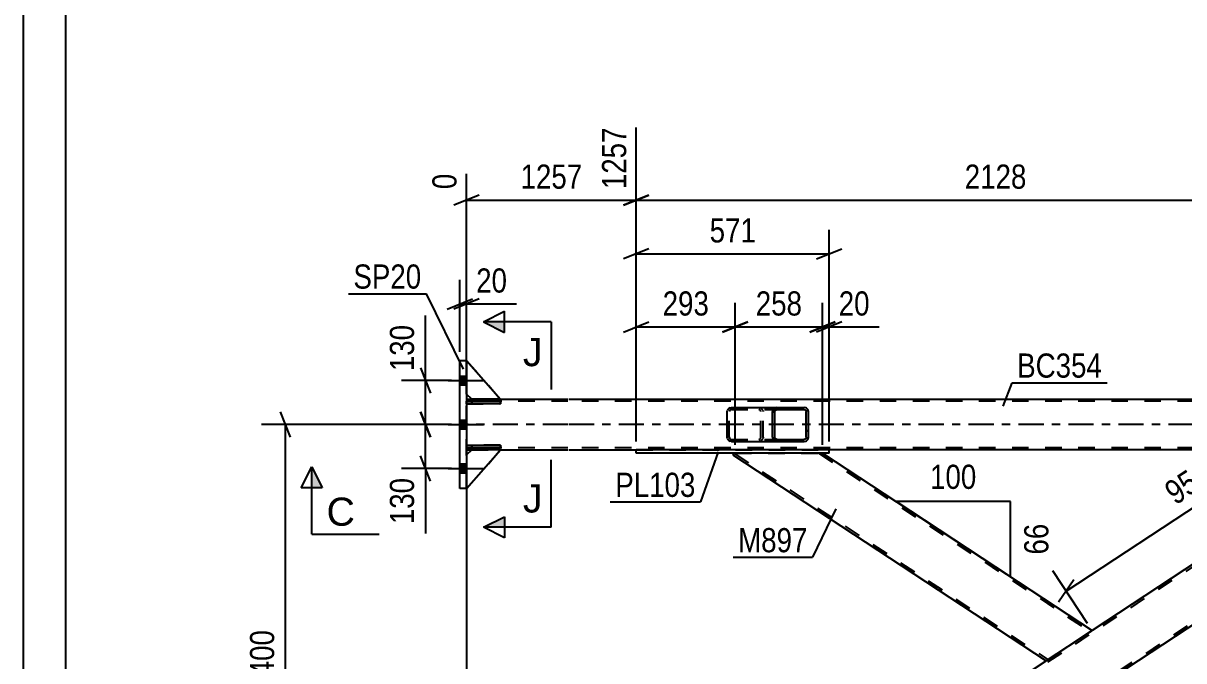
# Model space of a CAD drawing. Header units: millimetres. Extents: x -857 to 332, y -866 to -25.
# Drawn here: x -856.6 to -719.2, y -525.7 to -450.1 of the extents above; entities that cross this region are included whole.
import ezdxf

# ---------------------------------------------------------------- set-up
doc = ezdxf.new("R2010")
doc.units = ezdxf.units.MM
doc.linetypes.add('DXK_LINE_DOT2', pattern=[3.9198, 1.9599, -1.9599])
doc.linetypes.add('DXK_LINE_DOT3', pattern=[5.9187, 2.979, -0.9799, 0.9799, -0.9799])
doc.styles.add('Arial', font='ARIAL.TTF', dxfattribs={"height": 0.2})
doc.styles.add('Arial Narrow', font='ARIALN.TTF', dxfattribs={"height": 0.2})

# ---------------------------------------------------------------- blocks, each defined once
blk = doc.blocks.new('Unknown-570386455-1132')
at = {"color": 5, "linetype": 'Continuous'}
for p, q in [((-856.65, -25.05), (-856.65, -866.05)), ((-851.65, -30.05), (-851.65, -861.05))]:
    blk.add_line(p, q, dxfattribs=at)
blk = doc.blocks.new('Part-570386455-8548 - 8305')
at = {"color": 7, "linetype": 'DXK_LINE_DOT2'}
for p, q in [((-804.12, -494.05), (-804.12, -490.05)), ((-804.12, -490.05), (-800.12, -494.65)), ((-803.52, -494.65), (-804.12, -494.05)), ((-800.12, -494.65), (-803.52, -494.65))]:
    blk.add_line(p, q, dxfattribs=at)
blk = doc.blocks.new('Part-570386455-8910 - 8305')
at = {"color": 2, "linetype": 'Continuous'}
for p, q in [((-804.92, -505.25), (-804.92, -490.05)), ((-804.92, -490.05), (-804.12, -490.05)), ((-804.12, -490.05), (-804.12, -490.05)), ((-804.12, -490.05), (-804.12, -505.25)), ((-804.12, -505.25), (-804.92, -505.25)), ((-804.12, -505.25), (-804.12, -505.25))]:
    blk.add_line(p, q, dxfattribs=at)
at = {"color": 7, "linetype": 'DXK_LINE_DOT2'}
for p, q in [((-804.92, -505.25), (-804.92, -490.05)), ((-804.12, -505.25), (-804.12, -490.05))]:
    blk.add_line(p, q, dxfattribs=at)
blk = doc.blocks.new('Bolt-570386455-8497 - 8305')
at = {"linetype": 'Continuous'}
for points in [[(-804.92, -491.93), (-804.92, -492.97), (-804.12, -492.97), (-804.12, -491.93)], [(-804.92, -491.93), (-804.92, -492.97), (-804.12, -492.97), (-804.12, -491.93)], [(-804.92, -491.93), (-804.92, -492.97), (-804.12, -492.97), (-804.12, -491.93)], [(-804.92, -497.13), (-804.92, -498.17), (-804.12, -498.17), (-804.12, -497.13)], [(-804.92, -497.13), (-804.92, -498.17), (-804.12, -498.17), (-804.12, -497.13)], [(-804.92, -502.33), (-804.92, -503.37), (-804.12, -503.37), (-804.12, -502.33)], [(-804.92, -502.33), (-804.92, -503.37), (-804.12, -503.37), (-804.12, -502.33)], [(-804.92, -502.33), (-804.92, -503.37), (-804.12, -503.37), (-804.12, -502.33)]]:
    blk.add_hatch(color=1, dxfattribs=at).paths.add_polyline_path(points)
at = {"color": 1, "linetype": 'Continuous'}
for p, q in [((-804.92, -491.93), (-804.12, -491.93)), ((-804.92, -491.93), (-804.12, -491.93)), ((-804.92, -491.93), (-804.12, -491.93)), ((-806.32, -492.45), (-802.12, -492.45)), ((-806.32, -492.45), (-802.12, -492.45)), ((-806.32, -492.45), (-802.12, -492.45)), ((-804.92, -492.97), (-804.12, -492.97)), ((-804.92, -492.97), (-804.12, -492.97)), ((-804.92, -492.97), (-804.12, -492.97)), ((-806.32, -497.65), (-802.12, -497.65)), ((-806.32, -497.65), (-802.12, -497.65)), ((-804.92, -497.13), (-804.12, -497.13)), ((-804.92, -497.13), (-804.12, -497.13)), ((-804.92, -498.17), (-804.12, -498.17)), ((-804.92, -498.17), (-804.12, -498.17)), ((-806.32, -502.85), (-802.12, -502.85)), ((-806.32, -502.85), (-802.12, -502.85)), ((-806.32, -502.85), (-802.12, -502.85)), ((-804.92, -502.33), (-804.12, -502.33)), ((-804.92, -502.33), (-804.12, -502.33)), ((-804.92, -502.33), (-804.12, -502.33)), ((-804.92, -503.37), (-804.12, -503.37)), ((-804.92, -503.37), (-804.12, -503.37)), ((-804.92, -503.37), (-804.12, -503.37))]:
    blk.add_line(p, q, dxfattribs=at)
blk = doc.blocks.new('Part-570386455-8532 - 8305')
at = {"color": 7, "linetype": 'DXK_LINE_DOT2'}
for p, q in [((-800.12, -500.09), (-804.12, -500.09)), ((-804.12, -500.09), (-804.12, -500.41)), ((-804.12, -500.41), (-800.12, -500.41)), ((-803.52, -500.09), (-803.52, -500.41)), ((-800.12, -500.41), (-800.12, -500.09))]:
    blk.add_line(p, q, dxfattribs=at)
blk = doc.blocks.new('Part-570386455-8533 - 8305')
at = {"color": 2, "linetype": 'Continuous'}
for p, q in [((-803.52, -500.65), (-804.12, -501.25)), ((-804.12, -505.25), (-800.12, -500.65)), ((-800.12, -500.65), (-803.52, -500.65))]:
    blk.add_line(p, q, dxfattribs=at)
at = {"color": 7, "linetype": 'DXK_LINE_DOT2'}
blk.add_line((-804.12, -501.25), (-804.12, -505.25), dxfattribs=at)
blk = doc.blocks.new('Part-570386455-8534 - 8305')
at = {"color": 7, "linetype": 'DXK_LINE_DOT2'}
for p, q in [((-803.52, -500.65), (-804.12, -501.25)), ((-804.12, -505.25), (-800.12, -500.65)), ((-804.12, -501.25), (-804.12, -505.25)), ((-800.12, -500.65), (-803.52, -500.65))]:
    blk.add_line(p, q, dxfattribs=at)
blk = doc.blocks.new('Part-570386455-8542 - 8305')
at = {"color": 2, "linetype": 'Continuous'}
for p, q in [((-804.12, -500.41), (-804.12, -500.09)), ((-804.12, -500.09), (-800.12, -500.09)), ((-800.12, -500.41), (-804.12, -500.41)), ((-800.12, -500.09), (-800.12, -500.41))]:
    blk.add_line(p, q, dxfattribs=at)
at = {"color": 7, "linetype": 'DXK_LINE_DOT2'}
blk.add_line((-803.52, -500.41), (-803.52, -500.09), dxfattribs=at)
blk = doc.blocks.new('Part-570386455-8547 - 8305')
at = {"color": 2, "linetype": 'Continuous'}
for p, q in [((-804.12, -490.05), (-800.12, -494.65)), ((-803.52, -494.65), (-804.12, -494.05)), ((-800.12, -494.65), (-803.52, -494.65))]:
    blk.add_line(p, q, dxfattribs=at)
at = {"color": 7, "linetype": 'DXK_LINE_DOT2'}
blk.add_line((-804.12, -494.05), (-804.12, -490.05), dxfattribs=at)
blk = doc.blocks.new('Part-570386455-8649 - 8305')
at = {"color": 7, "linetype": 'DXK_LINE_DOT2'}
for p, q in [((-800.12, -494.89), (-804.12, -494.89)), ((-804.12, -494.89), (-804.12, -495.21)), ((-803.52, -494.89), (-803.52, -495.21)), ((-800.12, -495.21), (-800.12, -494.89)), ((-804.12, -495.21), (-800.12, -495.21))]:
    blk.add_line(p, q, dxfattribs=at)
blk = doc.blocks.new('Part-570386455-8651 - 8305')
at = {"color": 2, "linetype": 'Continuous'}
for p, q in [((-804.12, -495.21), (-804.12, -494.89)), ((-804.12, -494.89), (-800.12, -494.89)), ((-800.12, -494.89), (-800.12, -495.21)), ((-800.12, -495.21), (-804.12, -495.21))]:
    blk.add_line(p, q, dxfattribs=at)
at = {"color": 7, "linetype": 'DXK_LINE_DOT2'}
blk.add_line((-803.52, -495.21), (-803.52, -494.89), dxfattribs=at)
blk = doc.blocks.new('Part-570386455-8865 - 8305')
at = {"color": 2, "linetype": 'Continuous'}
for p, q in [((-804.12, -494.65), (-803.52, -494.65)), ((-800.12, -494.65), (-792.12, -494.65)), ((-792.02, -494.65), (-690.09, -494.65)), ((-804.12, -500.65), (-803.52, -500.65)), ((-800.12, -500.65), (-792.12, -500.65)), ((-792.02, -500.65), (-784.02, -500.65)), ((-698.89, -500.65), (-761.16, -500.65))]:
    blk.add_line(p, q, dxfattribs=at)
at = {"color": 7, "linetype": 'DXK_LINE_DOT2'}
for p, q in [((-804.12, -494.65), (-804.12, -500.65)), ((-792.12, -494.89), (-804.12, -494.89)), ((-803.52, -494.65), (-800.12, -494.65)), ((-114.3, -494.89), (-792.02, -494.89)), ((-804.12, -495.13), (-804.12, -500.17)), ((-792.12, -500.41), (-804.12, -500.41)), ((-114.3, -500.41), (-792.02, -500.41)), ((-803.52, -500.65), (-800.12, -500.65)), ((-784.02, -500.65), (-761.16, -500.65))]:
    blk.add_line(p, q, dxfattribs=at)
at = {"color": 7, "linetype": 'DXK_LINE_DOT3'}
for p, q in [((-792.12, -497.65), (-804.12, -497.65)), ((-114.3, -497.65), (-792.02, -497.65))]:
    blk.add_line(p, q, dxfattribs=at)
blk = doc.blocks.new('Part-570386455-8821 - 8305')
at = {"color": 2, "linetype": 'Continuous'}
for p, q in [((-761.16, -500.65), (-784.02, -500.65)), ((-784.02, -501.05), (-784.02, -500.65)), ((-761.16, -501.05), (-784.02, -501.05)), ((-761.16, -501.05), (-761.16, -500.65))]:
    blk.add_line(p, q, dxfattribs=at)
blk = doc.blocks.new('Part-570386455-8884 - 8305')
at = {"linetype": 'Continuous'}
h = blk.add_hatch(dxfattribs=at)
h.set_pattern_fill('', scale=0.7, style=0, pattern_type=0)
h.set_pattern_definition([(45, (-767.8395, -499.3542), (-1.57154, 1.57154), [])])
h.paths.add_polyline_path([(-767.88, -499.17), (-767.84, -499.35), (-767.73, -499.51), (-767.56, -499.61), (-767.37, -499.65), (-764.13, -499.65), (-763.94, -499.61), (-763.77, -499.51), (-763.66, -499.35), (-763.62, -499.17), (-763.62, -496.13), (-763.66, -495.95), (-763.77, -495.79), (-763.94, -495.69), (-764.13, -495.65), (-767.37, -495.65), (-767.56, -495.69), (-767.73, -495.79), (-767.84, -495.95), (-767.88, -496.13)])
h.paths.add_polyline_path([(-767.6, -496.04), (-767.55, -495.96), (-767.47, -495.91), (-767.37, -495.89), (-764.13, -495.89), (-764.03, -495.91), (-763.95, -495.96), (-763.9, -496.04), (-763.88, -496.13), (-763.88, -499.17), (-763.9, -499.26), (-763.95, -499.34), (-764.03, -499.39), (-764.13, -499.41), (-767.37, -499.41), (-767.47, -499.39), (-767.55, -499.34), (-767.6, -499.26), (-767.62, -499.17), (-767.62, -496.13)])
at = {"color": 2, "linetype": 'Continuous'}
for p, q in [((-773.26, -496.13), (-773.23, -495.95)), ((-773.26, -499.17), (-773.26, -496.13)), ((-772.95, -495.69), (-772.75, -495.65)), ((-772.75, -495.65), (-767.37, -495.65)), ((-767.84, -495.95), (-767.88, -496.13)), ((-767.88, -499.17), (-767.88, -496.13)), ((-767.62, -496.13), (-767.6, -496.04)), ((-767.62, -499.17), (-767.62, -496.13)), ((-767.6, -496.04), (-767.55, -495.96)), ((-767.37, -495.65), (-767.56, -495.69)), ((-767.55, -495.96), (-767.47, -495.91)), ((-767.47, -495.91), (-767.37, -495.89)), ((-767.37, -495.65), (-764.13, -495.65)), ((-767.37, -495.89), (-764.13, -495.89)), ((-763.94, -495.69), (-764.13, -495.65)), ((-764.13, -495.89), (-764.03, -495.91)), ((-764.03, -495.91), (-763.95, -495.96)), ((-763.95, -495.96), (-763.9, -496.04)), ((-763.9, -496.04), (-763.88, -496.13)), ((-763.88, -499.17), (-763.88, -496.13)), ((-763.62, -496.13), (-763.66, -495.95)), ((-763.62, -499.17), (-763.62, -496.13)), ((-773.23, -499.35), (-773.26, -499.17)), ((-772.75, -499.65), (-772.95, -499.61)), ((-772.75, -499.65), (-767.37, -499.65)), ((-767.88, -499.17), (-767.84, -499.35)), ((-767.6, -499.26), (-767.62, -499.17)), ((-767.55, -499.34), (-767.6, -499.26)), ((-767.56, -499.61), (-767.37, -499.65)), ((-767.47, -499.39), (-767.55, -499.34)), ((-767.37, -499.41), (-767.47, -499.39)), ((-767.37, -499.41), (-764.13, -499.41)), ((-767.37, -499.65), (-764.13, -499.65)), ((-764.03, -499.39), (-764.13, -499.41)), ((-764.13, -499.65), (-763.94, -499.61)), ((-763.95, -499.34), (-764.03, -499.39)), ((-763.9, -499.26), (-763.95, -499.34)), ((-763.88, -499.17), (-763.9, -499.26)), ((-763.66, -499.35), (-763.62, -499.17))]:
    blk.add_line(p, q, dxfattribs=at)
at = {"color": 7, "linetype": 'DXK_LINE_DOT2'}
for p, q in [((-772.99, -496.04), (-773.01, -496.13)), ((-773.01, -499.17), (-773.01, -496.13)), ((-772.93, -495.96), (-772.99, -496.04)), ((-772.85, -495.91), (-772.93, -495.96)), ((-772.75, -495.89), (-772.85, -495.91)), ((-772.75, -495.89), (-764.13, -495.89)), ((-769.52, -495.65), (-769.32, -495.69)), ((-769.42, -495.91), (-769.52, -495.89)), ((-769.34, -495.96), (-769.42, -495.91)), ((-769.28, -496.04), (-769.34, -495.96)), ((-769.26, -496.13), (-769.28, -496.04)), ((-769.26, -499.17), (-769.26, -496.13)), ((-769.05, -495.95), (-769.01, -496.13)), ((-769.01, -499.17), (-769.01, -496.13)), ((-767.37, -495.65), (-764.13, -495.65)), ((-773.01, -499.17), (-772.99, -499.26)), ((-772.99, -499.26), (-772.93, -499.34)), ((-772.93, -499.34), (-772.85, -499.39)), ((-772.85, -499.39), (-772.75, -499.41)), ((-772.75, -499.41), (-764.13, -499.41)), ((-769.52, -499.41), (-769.42, -499.39)), ((-769.32, -499.61), (-769.52, -499.65)), ((-769.42, -499.39), (-769.34, -499.34)), ((-769.34, -499.34), (-769.28, -499.26)), ((-769.28, -499.26), (-769.26, -499.17)), ((-769.01, -499.17), (-769.05, -499.35)), ((-767.37, -499.65), (-764.13, -499.65))]:
    blk.add_line(p, q, dxfattribs=at)
at = {"color": 2, "linetype": 'Continuous'}
for centre, start, end in [((-772.77, -496.15), 110.7583, 155.68), ((-767.39, -496.15), 110.7583, 155.6801), ((-764.11, -496.15), 24.32, 69.2417), ((-772.77, -499.15), 204.32, 249.2417), ((-767.39, -499.15), 204.32, 249.2417), ((-764.11, -499.15), 290.7583, 335.6801)]:
    blk.add_arc(centre, 0.496, start, end, dxfattribs=at)
at = {"color": 7, "linetype": 'DXK_LINE_DOT2'}
for centre, start, end in [((-769.5, -496.15), 24.32, 69.2417), ((-769.5, -499.15), 290.7583, 335.68)]:
    blk.add_arc(centre, 0.496, start, end, dxfattribs=at)
blk = doc.blocks.new('Part-570386455-8897 - 8305')
at = {"color": 2, "linetype": 'Continuous'}
for p, q in [((-772.56, -501.22), (-772.59, -501.24)), ((-772.59, -501.24), (-735.48, -525.65)), ((-772.3, -501.05), (-772.56, -501.22)), ((-772.32, -501.05), (-772.36, -501.09)), ((-761.96, -501.05), (-730.02, -522.06)), ((-730.29, -522.24), (-735.48, -525.65)), ((-730.15, -522.14), (-730.29, -522.24)), ((-730.06, -522.08), (-730.15, -522.14)), ((-730.02, -522.06), (-730.06, -522.08))]:
    blk.add_line(p, q, dxfattribs=at)
at = {"color": 7, "linetype": 'DXK_LINE_DOT2'}
for p, q in [((-772.59, -501.24), (-772.56, -501.22)), ((-772.37, -501.1), (-735.26, -525.51)), ((-772.32, -501.05), (-761.96, -501.05)), ((-772.3, -501.05), (-772.3, -501.05)), ((-762.4, -501.05), (-730.24, -522.2)), ((-730.15, -522.14), (-730.24, -522.2)), ((-730.02, -522.06), (-730.02, -522.06))]:
    blk.add_line(p, q, dxfattribs=at)
blk = doc.blocks.new('Part-570386455-8902 - 8305')
at = {"color": 7, "linetype": 'DXK_LINE_DOT2'}
for p, q in [((-697.65, -501.05), (-772.99, -550.61)), ((-689.28, -501.05), (-698.09, -501.05)), ((-689.28, -501.05), (-689.28, -501.87)), ((-689.28, -502.15), (-762.95, -550.61)), ((-689.28, -502.09), (-689.28, -502.44)), ((-689.28, -502.09), (-689.28, -502.15)), ((-730.02, -522.06), (-735.48, -525.65)), ((-724.57, -525.65), (-730.02, -529.24)), ((-773.43, -550.61), (-762.51, -550.61))]:
    blk.add_line(p, q, dxfattribs=at)
at = {"color": 2, "linetype": 'Continuous'}
for p, q in [((-698.09, -501.05), (-730.02, -522.06)), ((-689.28, -501.05), (-689.28, -501.87)), ((-689.28, -502.44), (-724.57, -525.65)), ((-689.28, -501.87), (-689.28, -502.44)), ((-773.43, -550.61), (-735.48, -525.65)), ((-762.51, -550.61), (-730.02, -529.24))]:
    blk.add_line(p, q, dxfattribs=at)
blk = doc.blocks.new('StraightDimension-570386455-9573 - 8305')
at = {"color": 7, "linetype": 'Continuous'}
for p, q in [((-824.97, -499.15), (-826.17, -496.15)), ((-805.92, -497.65), (-828.42, -497.65)), ((-825.57, -553.65), (-825.57, -497.65)), ((-826.17, -552.15), (-824.97, -555.15)), ((-808.21, -553.65), (-828.42, -553.65))]:
    blk.add_line(p, q, dxfattribs=at)
at = {"color": 0}
blk.add_wipeout([(-826.32, -521.39), (-830.52, -521.39), (-830.52, -529.91), (-826.32, -529.91)], dxfattribs=at)
at = {"color": 3, "style": 'Arial Narrow'}
blk.add_text('1400', height=2.863, rotation=90.0002, dxfattribs=at).set_placement((-826.92, -529.31))
blk = doc.blocks.new('StraightDimension-570386455-9756 - 8305')
at = {"color": 7, "linetype": 'Continuous'}
for p, q in [((-804.12, -501.65), (-804.12, -534.02)), ((-806.57, -550.01), (-806.57, -528.77)), ((-808.07, -532.22), (-805.07, -531.02)), ((-806.57, -531.62), (-804.12, -531.62)), ((-802.62, -531.02), (-805.62, -532.22)), ((-804.12, -531.62), (-798.21, -531.62)), ((-804.12, -531.62), (-798.21, -531.62))]:
    blk.add_line(p, q, dxfattribs=at)
at = {"color": 0}
blk.add_wipeout([(-798.74, -530.87), (-798.74, -526.67), (-803.59, -526.67), (-803.59, -530.87)], dxfattribs=at)
at = {"color": 3, "style": 'Arial Narrow'}
blk.add_text('61', height=2.863, dxfattribs=at).set_placement((-802.99, -530.27))
blk = doc.blocks.new('StraightDimension-570386455-9660 - 8305')
at = {"color": 7, "linetype": 'Continuous'}
for p, q in [((-809.6, -496.15), (-808.4, -499.15)), ((-805.92, -497.65), (-811.85, -497.65)), ((-809, -502.85), (-809, -497.65)), ((-808.4, -504.35), (-809.6, -501.35)), ((-805.92, -502.85), (-811.85, -502.85)), ((-809, -502.85), (-809, -510.58)), ((-809, -502.85), (-809, -510.58))]:
    blk.add_line(p, q, dxfattribs=at)
at = {"color": 0}
blk.add_wipeout([(-809.75, -503.38), (-813.95, -503.38), (-813.95, -510.06), (-809.75, -510.06)], dxfattribs=at)
at = {"color": 3, "style": 'Arial Narrow'}
blk.add_text('130', height=2.863, rotation=90.0002, dxfattribs=at).set_placement((-810.35, -509.46))
blk = doc.blocks.new('StraightDimension-570386455-9138 - 8305')
at = {"color": 7, "linetype": 'Continuous'}
for p, q in [((-784.02, -499.65), (-784.02, -474.58)), ((-761.16, -499.65), (-761.16, -474.58)), ((-782.52, -476.83), (-785.52, -478.03)), ((-762.66, -478.03), (-759.66, -476.83)), ((-784.02, -477.43), (-761.16, -477.43))]:
    blk.add_line(p, q, dxfattribs=at)
at = {"color": 0}
blk.add_wipeout([(-769.25, -476.68), (-769.25, -472.48), (-775.93, -472.48), (-775.93, -476.68)], dxfattribs=at)
at = {"color": 3, "style": 'Arial Narrow'}
blk.add_text('571', height=2.863, dxfattribs=at).set_placement((-775.33, -476.08))
blk = doc.blocks.new('StraightDimension-570386455-9668 - 8305')
at = {"color": 7, "linetype": 'Continuous'}
for p, q in [((-809, -492.45), (-809, -484.72)), ((-809, -492.45), (-809, -484.72)), ((-809.6, -490.95), (-808.4, -493.95)), ((-805.92, -492.45), (-811.85, -492.45)), ((-809, -497.65), (-809, -492.45)), ((-808.4, -499.15), (-809.6, -496.15)), ((-805.92, -497.65), (-811.85, -497.65))]:
    blk.add_line(p, q, dxfattribs=at)
at = {"color": 0}
blk.add_wipeout([(-809.75, -485.24), (-813.95, -485.24), (-813.95, -491.93), (-809.75, -491.93)], dxfattribs=at)
at = {"color": 3, "style": 'Arial Narrow'}
blk.add_text('130', height=2.863, rotation=90.0002, dxfattribs=at).set_placement((-810.35, -491.33))
blk = doc.blocks.new('StraightDimension-570386455-39077 - 8305')
at = {"color": 7, "linetype": 'Continuous'}
for p, q in [((-772.3, -500.05), (-772.3, -483.24)), ((-761.96, -500.05), (-761.96, -483.24)), ((-773.8, -486.69), (-770.8, -485.49)), ((-772.3, -486.09), (-761.96, -486.09)), ((-760.46, -485.49), (-763.46, -486.69))]:
    blk.add_line(p, q, dxfattribs=at)
at = {"color": 0}
blk.add_wipeout([(-763.79, -485.34), (-763.79, -481.14), (-770.47, -481.14), (-770.47, -485.34)], dxfattribs=at)
at = {"color": 3, "style": 'Arial Narrow'}
blk.add_text('258', height=2.863, dxfattribs=at).set_placement((-769.87, -484.74))
blk = doc.blocks.new('StraightDimension-570386455-10080 - 8305')
at = {"color": 7, "linetype": 'Continuous'}
for p, q in [((-804.92, -489.05), (-804.92, -480.52)), ((-804.12, -489.05), (-804.12, -480.52)), ((-806.42, -483.97), (-803.42, -482.77)), ((-802.62, -482.77), (-805.62, -483.97)), ((-804.92, -483.37), (-804.12, -483.37)), ((-804.12, -483.37), (-798.21, -483.37)), ((-804.12, -483.37), (-798.21, -483.37))]:
    blk.add_line(p, q, dxfattribs=at)
at = {"color": 0}
blk.add_wipeout([(-798.74, -482.62), (-798.74, -478.42), (-803.59, -478.42), (-803.59, -482.62)], dxfattribs=at)
at = {"color": 3, "style": 'Arial Narrow'}
blk.add_text('20', height=2.863, dxfattribs=at).set_placement((-802.99, -482.02))
blk = doc.blocks.new('StraightDimension-570386455-20639 - 8305')
at = {"color": 7, "linetype": 'Continuous'}
for p, q in [((-784.02, -499.65), (-784.02, -462.45)), ((-698.89, -499.65), (-698.89, -462.45)), ((-782.52, -470.46), (-785.52, -471.66)), ((-784.02, -471.06), (-698.89, -471.06)), ((-700.39, -471.66), (-697.39, -470.46))]:
    blk.add_line(p, q, dxfattribs=at)
at = {"color": 0}
blk.add_wipeout([(-737.2, -470.31), (-737.2, -466.11), (-745.71, -466.11), (-745.71, -470.31)], dxfattribs=at)
at = {"color": 3, "style": 'Arial Narrow'}
blk.add_text('2128', height=2.863, dxfattribs=at).set_placement((-745.11, -469.71))
at = {"color": 0, "linetype": 'Continuous'}
blk.add_wipeout([(-699.49, -461.85), (-703.69, -461.85), (-703.69, -470.36), (-699.49, -470.36)], dxfattribs=at)
at = {"color": 3, "linetype": 'Continuous', "style": 'Arial Narrow'}
blk.add_text('3386', height=2.863, rotation=90.0002, dxfattribs=at).set_placement((-700.09, -469.76))
blk = doc.blocks.new('StraightDimension-570386455-20640 - 8305')
at = {"color": 7, "linetype": 'Continuous'}
for p, q in [((-784.02, -499.65), (-784.02, -462.45)), ((-804.12, -493.65), (-804.12, -467.93)), ((-802.62, -470.46), (-805.62, -471.66)), ((-804.12, -471.06), (-784.02, -471.06)), ((-785.52, -471.66), (-782.52, -470.46))]:
    blk.add_line(p, q, dxfattribs=at)
at = {"color": 0}
blk.add_wipeout([(-789.81, -470.31), (-789.81, -466.11), (-798.33, -466.11), (-798.33, -470.31)], dxfattribs=at)
at = {"color": 3, "style": 'Arial Narrow'}
blk.add_text('1257', height=2.863, dxfattribs=at).set_placement((-797.73, -469.71))
at = {"color": 0, "linetype": 'Continuous'}
for points in [[(-784.62, -461.85), (-788.82, -461.85), (-788.82, -470.36), (-784.62, -470.36)], [(-804.72, -467.33), (-808.92, -467.33), (-808.92, -470.36), (-804.72, -470.36)]]:
    blk.add_wipeout(points, dxfattribs=at)
at = {"color": 3, "linetype": 'Continuous', "style": 'Arial Narrow'}
for s, height, p in [('1257', 2.863, (-785.22, -469.76)), ('0', 2.86, (-805.32, -469.76))]:
    blk.add_text(s, height=height, rotation=90.0002, dxfattribs=at).set_placement(p)
blk = doc.blocks.new('StraightDimension-570386455-39076 - 8305')
at = {"color": 7, "linetype": 'Continuous'}
for p, q in [((-761.96, -500.05), (-761.96, -483.24)), ((-761.16, -499.65), (-761.16, -483.24)), ((-763.46, -486.69), (-760.46, -485.49)), ((-759.66, -485.49), (-762.66, -486.69)), ((-761.96, -486.09), (-761.16, -486.09)), ((-761.16, -486.09), (-755.26, -486.09)), ((-761.16, -486.09), (-755.26, -486.09))]:
    blk.add_line(p, q, dxfattribs=at)
at = {"color": 0}
blk.add_wipeout([(-755.78, -485.34), (-755.78, -481.14), (-760.64, -481.14), (-760.64, -485.34)], dxfattribs=at)
at = {"color": 3, "style": 'Arial Narrow'}
blk.add_text('20', height=2.863, dxfattribs=at).set_placement((-760.04, -484.74))
blk = doc.blocks.new('StraightDimension-570386455-39078 - 8305')
at = {"color": 7, "linetype": 'Continuous'}
for p, q in [((-784.02, -499.65), (-784.02, -483.24)), ((-772.3, -500.05), (-772.3, -483.24)), ((-785.52, -486.69), (-782.52, -485.49)), ((-784.02, -486.09), (-772.3, -486.09)), ((-770.8, -485.49), (-773.8, -486.69))]:
    blk.add_line(p, q, dxfattribs=at)
at = {"color": 0}
blk.add_wipeout([(-774.82, -485.34), (-774.82, -481.14), (-781.5, -481.14), (-781.5, -485.34)], dxfattribs=at)
at = {"color": 3, "style": 'Arial Narrow'}
blk.add_text('293', height=2.863, dxfattribs=at).set_placement((-780.9, -484.74))
blk = doc.blocks.new('AngleDimension-570386455-39235 - 8305')
at = {"color": 7, "linetype": 'Continuous'}
for p, q in [((-751.77, -507.76), (-753.25, -506.78)), ((-739.71, -506.78), (-753.25, -506.78)), ((-739.71, -515.69), (-753.25, -506.78)), ((-739.71, -515.69), (-739.71, -506.78))]:
    blk.add_line(p, q, dxfattribs=at)
at = {"color": 0}
for points in [[(-743.14, -505.88), (-743.14, -501.68), (-749.82, -501.68), (-749.82, -505.88)], [(-734.61, -508.81), (-738.81, -508.81), (-738.81, -513.66), (-734.61, -513.66)]]:
    blk.add_wipeout(points, dxfattribs=at)
at = {"color": 3, "style": 'Arial Narrow'}
blk.add_text('100', height=2.863, dxfattribs=at).set_placement((-749.22, -505.28))
blk.add_text('66', height=2.863, rotation=90.0002, dxfattribs=at).set_placement((-735.21, -513.06))
blk = doc.blocks.new('StraightDimension-570386455-39708 - 8305')
at = {"color": 7, "linetype": 'Continuous'}
for p, q in [((-698.63, -500.22), (-702.73, -493.99)), ((-702.08, -497.7), (-700.24, -495.05)), ((-733.1, -517.38), (-701.16, -496.38)), ((-730.57, -521.22), (-734.67, -515)), ((-732.18, -516.06), (-734.02, -518.71))]:
    blk.add_line(p, q, dxfattribs=at)
at = {"color": 0}
blk.add_wipeout([(-714.75, -504.42), (-717.06, -500.91), (-722.64, -504.58), (-720.33, -508.09)], dxfattribs=at)
at = {"color": 3, "style": 'Arial Narrow'}
blk.add_text('956', height=2.863, rotation=33.3347, dxfattribs=at).set_placement((-720.16, -507.26))
blk = doc.blocks.new('SectionMark-570386455-10410 - 8305')
at = {"linetype": 'Continuous'}
for points in [[(-799.62, -485.49), (-799.62, -486.74), (-802.12, -485.49)], [(-799.62, -508.58), (-799.62, -509.83), (-802.12, -509.83)]]:
    blk.add_hatch(color=6, dxfattribs=at).paths.add_polyline_path(points)
at = {"color": 6, "linetype": 'Continuous'}
for p, q in [((-802.12, -485.49), (-799.62, -484.24)), ((-799.62, -486.74), (-799.62, -484.24)), ((-794.12, -485.49), (-802.12, -485.49)), ((-802.12, -485.49), (-799.62, -486.74)), ((-794.12, -485.49), (-794.12, -493.49)), ((-794.12, -509.83), (-794.12, -501.83)), ((-802.12, -509.83), (-799.62, -508.58)), ((-799.62, -508.58), (-799.62, -511.08)), ((-794.12, -509.83), (-802.12, -509.83)), ((-799.62, -511.08), (-802.12, -509.83))]:
    blk.add_line(p, q, dxfattribs=at)
at = {"color": 0, "linetype": 'Continuous'}
for points in [[(-795.12, -490.74), (-795.12, -487.24), (-797.45, -487.24), (-797.45, -490.74)], [(-795.12, -508.08), (-795.12, -504.58), (-797.45, -504.58), (-797.45, -508.08)]]:
    blk.add_wipeout(points, dxfattribs=at)
at = {"color": 3, "linetype": 'Continuous', "style": 'Arial'}
for p in [(-797.45, -490.74), (-797.45, -508.08)]:
    blk.add_text('J', height=3.34, dxfattribs=at).set_placement(p)
blk = doc.blocks.new('SectionMark-570386455-10414 - 8305')
at = {"linetype": 'Continuous'}
blk.add_hatch(color=6, dxfattribs=at).paths.add_polyline_path([(-821.22, -505.15), (-822.47, -505.15), (-822.47, -502.65)])
at = {"color": 6, "linetype": 'Continuous'}
for p, q in [((-823.72, -505.15), (-822.47, -502.65)), ((-822.47, -510.65), (-822.47, -502.65)), ((-822.47, -502.65), (-821.22, -505.15)), ((-821.22, -505.15), (-823.72, -505.15)), ((-822.47, -510.65), (-814.47, -510.65))]:
    blk.add_line(p, q, dxfattribs=at)
at = {"color": 0, "linetype": 'Continuous'}
blk.add_wipeout([(-817.35, -509.65), (-817.35, -506.15), (-820.72, -506.15), (-820.72, -509.65)], dxfattribs=at)
at = {"color": 3, "linetype": 'Continuous', "style": 'Arial'}
blk.add_text('C', height=3.34, dxfattribs=at).set_placement((-820.72, -509.65))
blk = doc.blocks.new('Mark-570386455-8817 - 8305')
at = {"color": 0}
blk.add_wipeout([(-777, -506.23), (-777, -503.23), (-786.51, -503.23), (-786.51, -506.23)], dxfattribs=at)
blk.add_wipeout([(-777, -506.23), (-777, -503.23), (-786.51, -503.23), (-786.51, -506.23)], dxfattribs=at)
at = {"color": 30, "linetype": 'Continuous'}
for p in [(-774.32, -500.89), (-787.11, -506.83)]:
    blk.add_line(p, (-776.4, -506.83), dxfattribs=at)
at = {"color": 3, "style": 'Arial Narrow'}
blk.add_text('PL103', height=2.863, dxfattribs=at).set_placement((-786.51, -506.23))
blk = doc.blocks.new('Mark-570386455-8861 - 8305')
at = {"color": 0}
blk.add_wipeout([(-728.85, -492.1), (-728.85, -489.1), (-738.9, -489.1), (-738.9, -492.1)], dxfattribs=at)
blk.add_wipeout([(-728.85, -492.1), (-728.85, -489.1), (-738.9, -489.1), (-738.9, -492.1)], dxfattribs=at)
at = {"color": 30, "linetype": 'Continuous'}
for p, q in [((-740.55, -495.47), (-739.5, -492.7)), ((-739.5, -492.7), (-728.25, -492.7))]:
    blk.add_line(p, q, dxfattribs=at)
at = {"color": 3, "style": 'Arial Narrow'}
blk.add_text('BC354', height=2.863, dxfattribs=at).set_placement((-738.9, -492.1))
blk = doc.blocks.new('Mark-570386455-8893 - 8305')
at = {"color": 0}
blk.add_wipeout([(-763.74, -512.79), (-763.74, -509.79), (-771.96, -509.79), (-771.96, -512.79)], dxfattribs=at)
blk.add_wipeout([(-763.74, -512.79), (-763.74, -509.79), (-771.96, -509.79), (-771.96, -512.79)], dxfattribs=at)
at = {"color": 30, "linetype": 'Continuous'}
for p in [(-760.38, -507.65), (-772.56, -513.39)]:
    blk.add_line(p, (-763.14, -513.39), dxfattribs=at)
at = {"color": 3, "style": 'Arial Narrow'}
blk.add_text('M897', height=2.863, dxfattribs=at).set_placement((-771.96, -512.79))
blk = doc.blocks.new('Mark-570386455-8906 - 8305')
at = {"color": 0}
blk.add_wipeout([(-809.49, -481.55), (-809.49, -478.55), (-817.53, -478.55), (-817.53, -481.55)], dxfattribs=at)
blk.add_wipeout([(-809.49, -481.55), (-809.49, -478.55), (-817.53, -478.55), (-817.53, -481.55)], dxfattribs=at)
at = {"color": 30, "linetype": 'Continuous'}
for p in [(-818.13, -482.15), (-804.5, -491.1)]:
    blk.add_line(p, (-808.89, -482.15), dxfattribs=at)
at = {"color": 3, "style": 'Arial Narrow'}
blk.add_text('SP20', height=2.863, dxfattribs=at).set_placement((-817.53, -481.55))

msp = doc.modelspace()

# ---------------------------------------------------------------- block references
for name in ['Unknown-570386455-1132', 'Part-570386455-8910 - 8305', 'Part-570386455-8548 - 8305', 'Part-570386455-8547 - 8305', 'Bolt-570386455-8497 - 8305', 'Part-570386455-8865 - 8305', 'Part-570386455-8649 - 8305', 'Part-570386455-8651 - 8305', 'Part-570386455-8884 - 8305', 'Part-570386455-8532 - 8305', 'Part-570386455-8542 - 8305', 'Part-570386455-8533 - 8305', 'Part-570386455-8534 - 8305', 'Part-570386455-8821 - 8305', 'Part-570386455-8902 - 8305', 'Part-570386455-8897 - 8305']:
    msp.add_blockref(name, (0, 0))

# ---------------------------------------------------------------- next in the draw order: block references
for name in ['StraightDimension-570386455-9138 - 8305', 'StraightDimension-570386455-9573 - 8305', 'AngleDimension-570386455-39235 - 8305']:
    msp.add_blockref(name, (0, 0))

# ---------------------------------------------------------------- next in the draw order: block references
for name in ['StraightDimension-570386455-39077 - 8305', 'StraightDimension-570386455-9756 - 8305']:
    msp.add_blockref(name, (0, 0))

# ---------------------------------------------------------------- next in the draw order: block references
for name in ['StraightDimension-570386455-20639 - 8305', 'StraightDimension-570386455-9660 - 8305']:
    msp.add_blockref(name, (0, 0))

# ---------------------------------------------------------------- next in the draw order: block references
for name in ['StraightDimension-570386455-39076 - 8305', 'StraightDimension-570386455-9668 - 8305', 'StraightDimension-570386455-39708 - 8305']:
    msp.add_blockref(name, (0, 0))

# ---------------------------------------------------------------- next in the draw order: block references
for name in ['StraightDimension-570386455-10080 - 8305', 'Mark-570386455-8861 - 8305']:
    msp.add_blockref(name, (0, 0))

# ---------------------------------------------------------------- next in the draw order: block references
msp.add_blockref('StraightDimension-570386455-20640 - 8305', (0, 0))

# ---------------------------------------------------------------- next in the draw order: block references
for name in ['Mark-570386455-8906 - 8305', 'StraightDimension-570386455-39078 - 8305', 'SectionMark-570386455-10410 - 8305']:
    msp.add_blockref(name, (0, 0))

# ---------------------------------------------------------------- next in the draw order: block references
msp.add_blockref('SectionMark-570386455-10414 - 8305', (0, 0))

# ---------------------------------------------------------------- next in the draw order: block references
for name in ['Mark-570386455-8817 - 8305', 'Mark-570386455-8893 - 8305']:
    msp.add_blockref(name, (0, 0))

doc.saveas('drawing.dxf')
